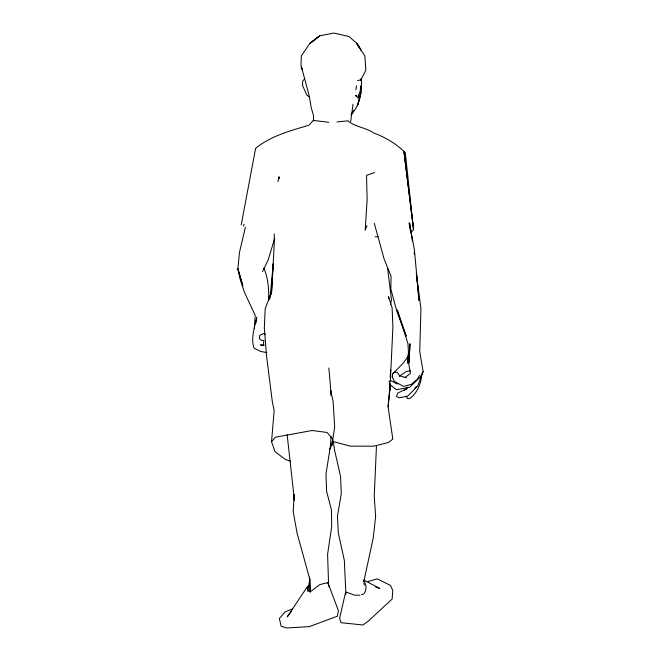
<?xml version="1.0" encoding="UTF-8"?>
<svg xmlns="http://www.w3.org/2000/svg" width="661" height="661" viewBox="0 0 661 661"><rect width="100%" height="100%" fill="white"/><g stroke="black" fill="none" stroke-linecap="round" stroke-linejoin="round"><path stroke-width="0.99" d="M274.29 234.002L274.166 245.983L271.564 292.261L270.175 296.64L273.224 263.772L271.564 292.261L265.218 308.505L264.326 327.93L266.606 356.419L272.415 402.409L274.175 410.489L271.531 441.755L275.001 451.637L285.172 459.321L290.666 461.304M353.015 111.279L351.082 114.807C358.088 106.958 361.699 96.531 360.906 86.029M360.914 86.343L360.832 93.184L357.461 105.677L360.832 93.184M360.972 80.634L360.989 78.725M392.254 377.786L392.626 373.994L403.731 362.616L407.754 356.733L407.986 363.443L407.432 357.741L408.804 351.726M332.508 441.341L350.404 446.167L373.721 446.2L388.172 442.556L392.808 439.177L388.09 406.796L390.106 384.256M390.312 378.092L390.585 369.871L390.304 377.067M390.048 384.256L389.833 390.42L390.238 383.322M376.448 446.34L374.233 496.477L375.63 516.464L373.267 537.864L363.765 581.812M390.354 381.29L392.915 326.741L392.113 307.803L388.519 296.475L388.718 298.408M254.303 328.385L255.212 315.347L244.71 292.914L240.348 280.041L237.861 268.73L239.48 252.32L245.388 227.268M331.087 436.367L330.384 446.406L325.989 473.78L326.584 491.346L331.458 509.986L331.69 526.511L327.592 554.273L328.608 585.002M308.861 585.696L307.497 586.464L307.307 588.777L308.356 590.959L310.604 591.57L319.957 584.547L327.856 582.605L338.391 610.624L337.432 616.176L309.348 626.62L286.948 627.95L281.148 626.273L279.363 618.481L285.213 611.871L292.707 608.864M388.09 406.796L389.932 389.387M350.669 121.591L353.024 104.306M329.376 449.447L331.847 445.274L332.673 438.962L327.055 432.468L312.19 430.493L275.34 437.235L271.531 441.755M421.759 374.3C421.065 383.421 417.38 393.312 409.564 398.616L407.383 398.591L406.143 395.956M331.847 445.274L334.664 427.122L333.136 401.475L330.599 390.354L331.26 395.468L328.848 368.003M255.824 323.328L256.782 317.288C254.725 327.187 250.511 338.093 254.047 348.124L260.698 351.487L266.788 352.52M355.858 89.838L356.51 85.839M307.836 591.372L309.802 579.276L297.103 533.245L293.236 511.804L294.112 494.626L294.442 500.402L287.147 434.657M241.215 224.905L255.609 148.378C270.779 135.877 290.518 130.696 309.009 125.218L313.223 120.393L328.806 122.326M269.713 298.946L270.68 293.889M270.175 296.64L270.754 293.633M390.486 304.349L391.477 299.689L387.685 268.845M277.984 181.56L279.049 176.702L279.297 178.718M359.915 595.214L354.436 595.123L346.207 592.099L345.265 593.669L339.597 618.316L341.142 622.72L362.922 624.976L367.896 621.472L392.155 599.015L392.774 590.546L390.527 585.439L377.257 578.854L367.97 581.548M263.979 340.712L263.442 342.704L263.913 345.323L260.632 344.959L263.913 345.323M243.488 226.153L244.025 224.203M274.72 238.274L268.259 259.69L262.541 271.63M421.354 374.894L420.669 376.712L409.646 387.247L396.261 389.717L389.577 384.215L389.205 381.331L391.221 380.843L397.459 384.066M409.308 222.873L414.389 249.693L419.033 300.507L416.314 272.96L420.933 308.77L419.735 351.677L423.139 371.507L417.686 386.024L407.523 396.278L398.748 397.839L396.426 396.352L397.905 392.948L407.085 388.651L404.02 390.354L407.845 387.172M367.012 225.558L365.169 230.177L367.136 199.878L366.541 175.347L374.671 172.496M421.33 375.159L423.139 371.507M351.264 114.973L353.552 110.445M360.799 79.907L365.847 70.33L364.872 56.003L356.725 43.337L349.107 36.537L333.83 33.05L319.717 35.818L309.769 43.543L301.325 55.912L300.995 65.109L309.166 95.605L311.273 107.941L313.43 115.138L313.562 120.996M356.981 95.895L355.42 95.448L357.965 97.803C359.939 92.094 361.864 86.004 361.509 79.791L357.618 80.518M419.57 375.506L417.405 379.232L411.266 384.38L403.615 386.421L394.303 381.414L392.37 377.067L392.518 373.952L394.551 372.226L397.319 372.317L399.682 375.795L406.185 377.695L405.094 377.472L410.44 373.391L408.837 364.36L409.985 343.687L409.052 362.476L407.969 343.745L397.203 309.902L406.251 335.986M307.497 586.464L287.221 616.928L291.278 611.582M411.026 232.35L413.513 229.64L405.325 152.716C396.451 143.875 385.503 137.348 373.779 133.018C365.806 127.416 355.444 127.234 347.884 120.823L337.019 121.946M304.605 78.998L302.796 80.898L302.465 85.294L306.77 94.944L308.96 96.729M414.885 388.04L416.273 386.677M399.227 376.316L406.424 371.391L410.415 370.829M361.493 594.66L363.864 593.834C366.69 590.166 366.822 584.423 363.699 580.912M357.965 97.803L359.097 97.729L358.791 94.771M375.093 236.795L378.183 236.729M263.632 340.597L261.161 340.126L259.294 338.415L259.773 335.234L263.689 333.574L265.392 334.359M375.374 586.902L379.802 588.447L363.74 580.019M263.747 268.176C268.424 277.851 268.705 289.576 268.87 300.268M358.956 47.633L356.725 43.337L359.377 46.667L360.724 50.162M302.614 70.471L301.185 66.959L302.399 69.661M363.657 583.324L364.409 585.175M358.543 96.341L359.097 97.729M406.085 336.036L396.757 311.075L390.858 289.13L391.039 276.124L384.049 258.798L374.3 223.377M327.856 582.605L329.137 586.96M409.085 223.079L410.44 231.168M409.803 223.36L412.472 241.405M414.108 252.436L414.406 254.435M413.133 225.591L403.912 151.352L413.513 229.64M333.359 440.953L334.342 449.133L340.605 476.688L341.266 493.841L337.432 516.307L338.333 533.055L344.34 560.421L345.893 594.272M268.663 296.665L268.903 298.714M309.588 577.169L310.141 592.025M309.802 579.276L310.183 592.066M310.249 43.081L309.769 43.543L319.717 35.818L310.249 43.081M242.794 285.692L237.861 268.73L242.794 285.692"/></g></svg>
